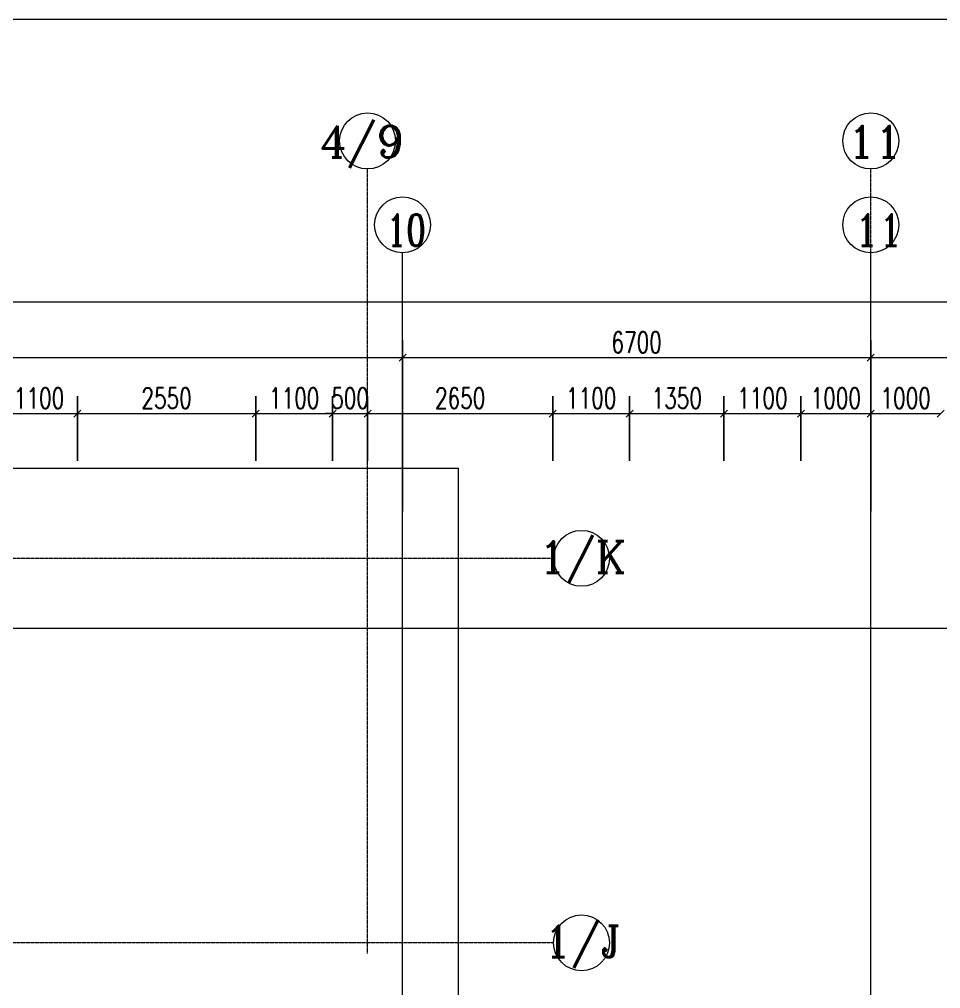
# Model space of a CAD drawing. Header units: millimetres. Extents: x -17321 to 106270, y -22341 to 35329.
# Drawn here: x 45317 to 58500, y 21466 to 35329 of the extents above; entities that cross this region are included whole.
import ezdxf

# ---------------------------------------------------------------- set-up
doc = ezdxf.new("R2010")
doc.units = ezdxf.units.MM
doc.linetypes.add('IMPORT-DOTE _2_', pattern=[0])
doc.linetypes.add('轴网线', pattern=[22.24, 12.7, -3.18, 3.18, -3.18])
for name, color, linetype, lineweight in [('A-ROOF', 132, 'Continuous', 18), ('AXIS', 85, 'Continuous', 9), ('AXIS_TEXT', 250, 'Continuous', 9), ('DOTE', 157, 'IMPORT-DOTE _2_', 9), ('PUB_TITLE', 4, 'Continuous', 9), ('S-GRID', 1, 'Continuous', 13), ('S-GRID-IDEN', 1, 'Continuous', 18), ('记者站1205_t3_2__3F导出_dwg', 8, 'Continuous', 9)]:
    doc.layers.add(name, color=color, linetype=linetype, lineweight=lineweight)
doc.styles.add('Complex_12', font='complex_.ttf', dxfattribs={"width": 0.875, "height": 452.54834})
doc.styles.add('Complex_16', font='complex_.ttf', dxfattribs={"height": 450})
doc.styles.add('Complex_5', font='complex_.ttf', dxfattribs={"width": 0.724138, "height": 452.54834})
doc.styles.add('Simplex_2', font='simplex_.ttf', dxfattribs={"width": 0.706, "height": 297.5})

# ---------------------------------------------------------------- blocks, each defined once
blk = doc.blocks.new('记者站1205_t3_2__3F导出_dwg__ArchTick-1307849-建模-三层平面图')
at = {"layer": 'AXIS'}
blk.add_line((-0.5, -0.5), (0.5, 0.5), dxfattribs=at)
blk = doc.blocks.new('记者站1205_t3_2__3F导出_dwg-1307846-建模-三层平面图')
at = {"layer": 'AXIS'}
for p, q in [((2619787, 460054), (2619787, 464054)), ((2626487, 460054), (2626487, 464054)), ((2568457, 463354), (2656987, 463354))]:
    blk.add_line(p, q, dxfattribs=at)
at = {"layer": 'AXIS', "flags": 128}
for points in [[(2619787, 462804), (2619787, 460354)], [(2626487, 462804), (2626487, 460354)], [(2615136, 462004), (2615136, 461079)], [(2617687, 462004), (2617687, 461079)], [(2618787, 462004), (2618787, 461079)], [(2619287, 462004), (2619287, 461079)], [(2621937, 462004), (2621937, 461079)], [(2623037, 462004), (2623037, 461079)], [(2624387, 462004), (2624387, 461079)], [(2625487, 462004), (2625487, 461079)], [(2626487, 462004), (2626487, 461079)]]:
    blk.add_lwpolyline(points, close=True, dxfattribs=at)
for points in [[(2656987, 462554), (2649387, 462554), (2643487, 462554), (2634487, 462554), (2626487, 462554), (2619787, 462554), (2606187, 462554), (2599587, 462554), (2591587, 462554), (2582487, 462554), (2579387, 462554), (2568987, 462554), (2569087, 462554)], [(2607187, 461754), (2608287, 461754), (2610837, 461754), (2611937, 461754), (2614036, 461754), (2615136, 461754), (2617687, 461754), (2618787, 461754), (2618687, 461754)], [(2618787, 461754), (2619287, 461754), (2619387, 461754)], [(2619287, 461754), (2621937, 461754), (2623037, 461754), (2624387, 461754), (2625487, 461754), (2626487, 461754), (2627487, 461754)]]:
    blk.add_lwpolyline(points, dxfattribs=at)
at = {"layer": 'AXIS'}
for centre in [(2619787, 464454), (2626487, 464454)]:
    blk.add_circle(centre, 400, dxfattribs=at)
at = {"layer": 'DOTE', "linetype": 'Continuous'}
for p, q in [((2619787, 426222), (2619787, 460054)), ((2626487, 443264), (2626487, 460054)), ((2567617, 458684), (2658357, 458684))]:
    blk.add_line(p, q, dxfattribs=at)
at = {"layer": 'PUB_TITLE', "flags": 128}
blk.add_lwpolyline([(2551665, 409993), (2674265, 409993), (2674265, 467393), (2551665, 467393)], close=True, dxfattribs=at)
at = {"xscale": 100, "yscale": 100, "zscale": 100}
for p in [(2619787, 462554), (2626487, 462554), (2615136, 461754), (2617687, 461754), (2618787, 461754), (2618787, 461754), (2621937, 461754), (2623037, 461754), (2624387, 461754), (2625487, 461754), (2626487, 461754), (2627487, 461754)]:
    blk.add_blockref('记者站1205_t3_2__3F导出_dwg__ArchTick-1307849-建模-三层平面图', p, dxfattribs=at)
at = {"xscale": 100, "yscale": 100, "zscale": 100, "rotation": 180}
for p in [(2619787, 462554), (2626487, 462554), (2615136, 461754), (2617687, 461754), (2619287, 461754), (2619287, 461754), (2621937, 461754), (2623037, 461754), (2624387, 461754), (2625487, 461754), (2626487, 461754), (2627487, 461754)]:
    blk.add_blockref('记者站1205_t3_2__3F导出_dwg__ArchTick-1307849-建模-三层平面图', p, dxfattribs=at)
at = {"layer": 'AXIS', "color": 7, "char_height": 297.5, "attachment_point": 2, "line_spacing_factor": 1.125731, "style": 'Simplex_2'}
for s, insert, width in [('6700', (2623137, 462923), 917.9), ('1100', (2614586, 462123), 824.67), ('2550', (2616411, 462123), 917.9), ('1100', (2618237, 462123), 824.67), ('500', (2619037, 462123), 688.42), ('2650', (2620612, 462123), 917.9), ('1100', (2622487, 462123), 824.67), ('1350', (2623712, 462123), 871.28), ('1100', (2624937, 462123), 824.67), ('1000', (2625987, 462123), 871.28), ('1000', (2626987, 462123), 871.28)]:
    blk.add_mtext(s, dxfattribs=dict(at, insert=insert, width=width))
at = {"layer": 'AXIS_TEXT', "color": 7, "char_height": 452.5, "attachment_point": 1, "line_spacing_factor": 1.141342}
for s, insert, width, style in [('10', (2619560, 464604), 646.01, 'Complex_5'), ('11', (2626260, 464604), 667.9, 'Complex_12')]:
    blk.add_mtext(s, dxfattribs=dict(at, insert=insert, width=width, style=style))
blk = doc.blocks.new('轴网 - 宽度系数 1-579523-建模-三层平面图')
at = {"layer": 'S-GRID-IDEN'}
blk.add_circle((0, 0), 4, dxfattribs=at)

msp = doc.modelspace()

# ---------------------------------------------------------------- linework, layer by layer
at = {"layer": 'A-ROOF'}
for p in [(36400, 28910), (51600, 19830)]:
    msp.add_line(p, (51600, 28910), dxfattribs=at)
at = {"layer": 'S-GRID', "linetype": '轴网线'}
for p, q in [((50300, 21970), (50300, 33190)), ((57500, 11200), (57500, 33190)), ((52962, 27620), (34259, 27620)), ((-8370, 26620), (89370, 26620)), ((52962, 22120), (34259, 22120))]:
    msp.add_line(p, q, dxfattribs=at)

# ---------------------------------------------------------------- block references
at = {"layer": 'S-GRID-IDEN', "xscale": 99.99999999999991, "yscale": 99.99999999999991, "zscale": 99.99999999999991}
for p in [(50300, 33590), (57500, 33590)]:
    msp.add_blockref('轴网 - 宽度系数 1-579523-建模-三层平面图', p, dxfattribs=at)
at = {"layer": 'S-GRID-IDEN', "xscale": 99.99999999999991, "yscale": 99.99999999999991, "zscale": 99.99999999999991, "rotation": 90}
for p in [(53362, 27620), (53362, 22120)]:
    msp.add_blockref('轴网 - 宽度系数 1-579523-建模-三层平面图', p, dxfattribs=at)
at = {"layer": '记者站1205_t3_2__3F导出_dwg', "color": 4}
msp.add_blockref('记者站1205_t3_2__3F导出_dwg-1307846-建模-三层平面图', (-2568987, -432064), dxfattribs=at)

# ---------------------------------------------------------------- texts
at = {"layer": 'S-GRID-IDEN', "lineweight": 13, "char_height": 450, "attachment_point": 1, "style": 'Complex_16'}
for s, insert, width in [('4/9', (49618, 33805), 1643.46), ('11', (57172, 33805), 785.65), ('1/K', (52751, 27864), 1547.26), ('1/J', (52827, 22364), 1362.87)]:
    msp.add_mtext(s, dxfattribs=dict(at, insert=insert, width=width))

doc.saveas('drawing.dxf')
